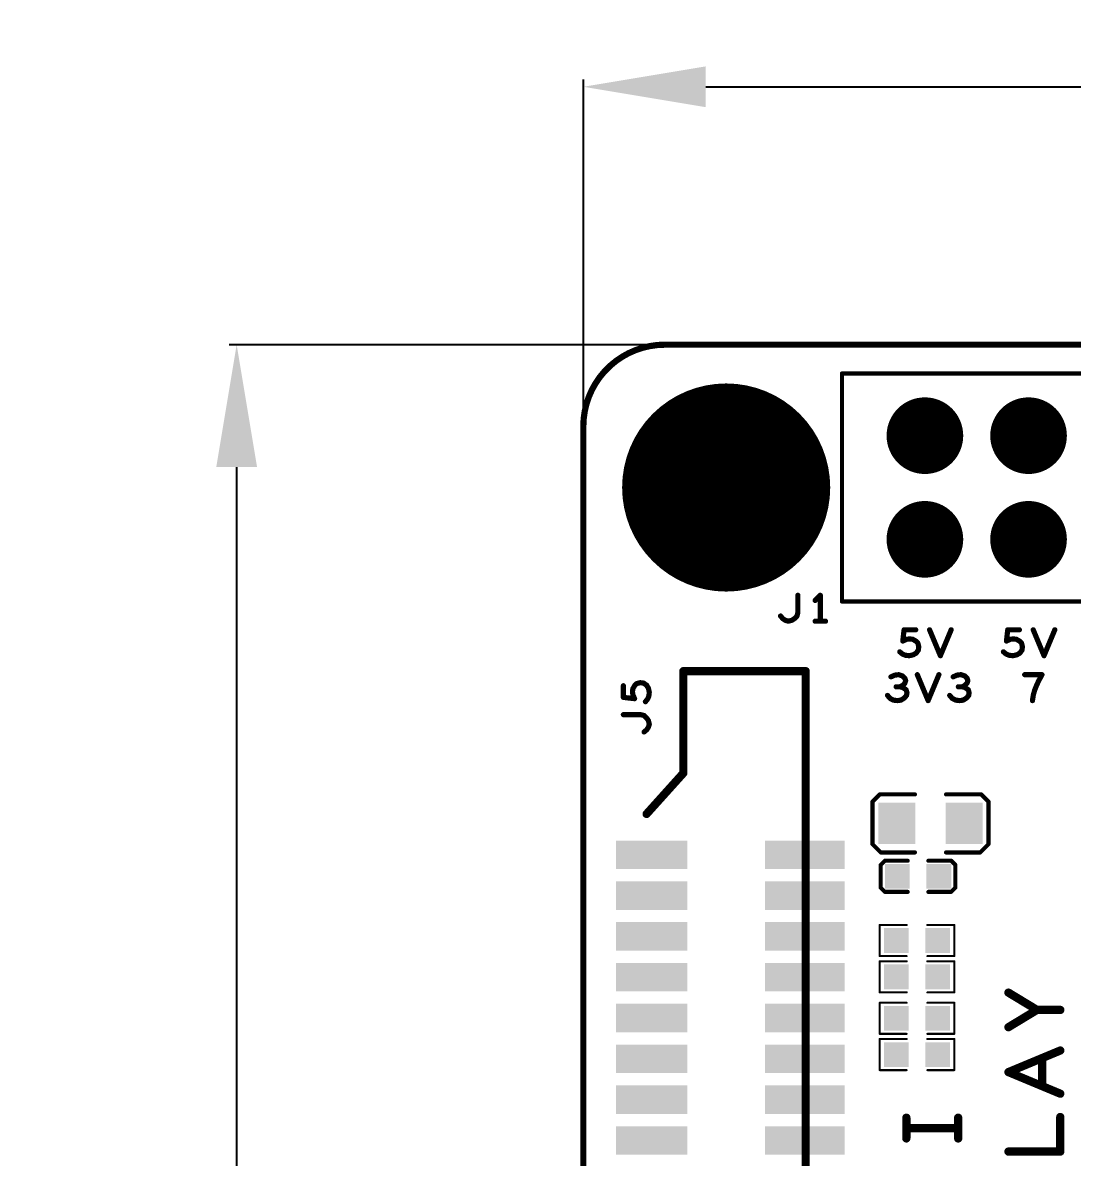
# Model space of a CAD drawing. Extents: x -13 to 102, y 0 to 99.
# Drawn here: x -12.74 to 12.98, y 64.59 to 92.39 of the extents above; entities that cross this region are included whole.
import ezdxf

# ---------------------------------------------------------------- set-up
doc = ezdxf.new("R2010")
doc.units = 0
doc.layers.get('0').update_dxf_attribs({"linetype": 'CONTINUOUS'})
doc.layers.get('DEFPOINTS').update_dxf_attribs({"linetype": 'CONTINUOUS'})
doc.layers.add('SILK_TOP_ART', color=251, linetype='CONTINUOUS')
doc.layers.add('SOLDER_TOP_ART', color=18, linetype='CONTINUOUS')
doc.layers.get('0').off()
doc.dimstyles.get("Standard").update_dxf_attribs({"dimtxt": 3, "dimasz": 3, "dimexe": 0.18, "dimexo": 0, "dimgap": 1.5, "dimtad": 0, "dimtih": 1, "dimtoh": 1, "dimzin": 0, "dimcen": 0.09, "dimazin": 3, "dimtfac": 1, "dimtofl": 0, "dimtmove": 0, "dimatfit": 3})

# ---------------------------------------------------------------- blocks, each defined once
blk = doc.blocks.new('ROUND_325')
at = {"const_width": 0.1}
blk.add_lwpolyline([(-0.05, 0, 1), (0.05, 0, 1)], format="xyb", close=True, dxfattribs=at)
blk = doc.blocks.new('ROUND_304')
at = {"const_width": 0.1016}
blk.add_lwpolyline([(-0.0508, 0, 1), (0.0508, 0, 1)], format="xyb", close=True, dxfattribs=at)
blk = doc.blocks.new('ROUND_214')
at = {"const_width": 0.0508}
blk.add_lwpolyline([(-0.0254, 0, 1), (0.0254, 0, 1)], format="xyb", close=True, dxfattribs=at)
blk = doc.blocks.new('ROUND_159')
at = {"const_width": 0.0635}
blk.add_lwpolyline([(-0.03175, 0, 1), (0.03175, 0, 1)], format="xyb", close=True, dxfattribs=at)
blk = doc.blocks.new('ROUND_213')
at = {"const_width": 0.0762}
blk.add_lwpolyline([(-0.0381, 0, 1), (0.0381, 0, 1)], format="xyb", close=True, dxfattribs=at)
blk = doc.blocks.new('ROUND_320')
at = {"const_width": 0.0254}
blk.add_lwpolyline([(-0.0127, 0, 1), (0.0127, 0, 1)], format="xyb", close=True, dxfattribs=at)
blk = doc.blocks.new('ROUND_341')
at = {"const_width": 2.55}
blk.add_lwpolyline([(-1.275, 0, 1), (1.275, 0, 1)], format="xyb", close=True, dxfattribs=at)
blk = doc.blocks.new('SQUARE_333')
blk.add_solid([(0.304, 0.304), (0.304, -0.304), (-0.304, 0.304), (-0.304, -0.304)])
blk = doc.blocks.new('RECTANGLE_332')
blk.add_solid([(0.4564, 0.5072), (0.4564, -0.5072), (-0.4564, 0.5072), (-0.4564, -0.5072)])
blk = doc.blocks.new('RECTANGLE_361')
blk.add_solid([(0.975, 0.35), (0.975, -0.35), (-0.975, 0.35), (-0.975, -0.35)])
blk = doc.blocks.new('RECTANGLE_359')
blk.add_solid([(0.875, 0.35), (0.875, -0.35), (-0.875, 0.35), (-0.875, -0.35)])
blk = doc.blocks.new('ROUND_346')
at = {"const_width": 0.939}
blk.add_lwpolyline([(-0.4695, 0, 1), (0.4695, 0, 1)], format="xyb", close=True, dxfattribs=at)
blk = doc.blocks.new('*U173')
at = {"layer": 'SOLDER_TOP_ART', "color": 0, "linetype": 'CONTINUOUS'}
blk.add_text('74.00', height=3, dxfattribs=at).set_placement((-12.738, 46.026))
blk = doc.blocks.new('*D167')
at = {"layer": 'DEFPOINTS', "color": 0, "linetype": 'CONTINUOUS'}
for p in [(3, 84.5), (-7.495, 10.5), (3.038, 10.5)]:
    blk.add_point(p, dxfattribs=at)
at = {"layer": 'SOLDER_TOP_ART', "color": 0, "linetype": 'CONTINUOUS'}
for p, q in [((3, 84.5), (-7.675, 84.5)), ((-7.495, 81.5), (-7.495, 50.532)), ((-7.495, 13.5), (-7.495, 44.468)), ((3.038, 10.5), (-7.675, 10.5))]:
    blk.add_line(p, q, dxfattribs=at)
for points in [[(-7.995, 81.5), (-6.995, 81.5), (-7.495, 84.5)], [(-7.995, 13.5), (-6.995, 13.5), (-7.495, 10.5)]]:
    blk.add_solid(points, dxfattribs=at)
at = {"layer": 'SOLDER_TOP_ART', "linetype": 'CONTINUOUS'}
blk.add_blockref('*U173', (0, 0), dxfattribs=at)
blk = doc.blocks.new('*U174')
at = {"layer": 'SOLDER_TOP_ART', "color": 0, "linetype": 'CONTINUOUS'}
blk.add_text('88.00', height=3, dxfattribs=at).set_placement((39.771, 0.605))
blk = doc.blocks.new('*D168')
at = {"layer": 'DEFPOINTS', "color": 0, "linetype": 'CONTINUOUS'}
for p in [(1, 82.538), (89, 61.962), (89, 2.079)]:
    blk.add_point(p, dxfattribs=at)
at = {"layer": 'SOLDER_TOP_ART', "color": 0, "linetype": 'CONTINUOUS'}
for p, q in [((1, 82.538), (1, 1.899)), ((89, 61.962), (89, 1.899)), ((4, 2.079), (38.441, 2.079)), ((86, 2.079), (51.559, 2.079))]:
    blk.add_line(p, q, dxfattribs=at)
for points in [[(4, 2.579), (4, 1.579), (1, 2.079)], [(86, 2.579), (86, 1.579), (89, 2.079)]]:
    blk.add_solid(points, dxfattribs=at)
at = {"layer": 'SOLDER_TOP_ART', "linetype": 'CONTINUOUS'}
blk.add_blockref('*U174', (0, 0), dxfattribs=at)
blk = doc.blocks.new('*U176')
at = {"layer": 'SOLDER_TOP_ART', "color": 0, "linetype": 'CONTINUOUS'}
blk.add_text('82.50', height=3, dxfattribs=at).set_placement((37.021, 89.345))
blk = doc.blocks.new('*D170')
at = {"layer": 'DEFPOINTS', "color": 0, "linetype": 'CONTINUOUS'}
for p in [(1, 90.82), (1, 82.462), (83.5, 82.462)]:
    blk.add_point(p, dxfattribs=at)
at = {"layer": 'SOLDER_TOP_ART', "color": 0, "linetype": 'CONTINUOUS'}
for p, q in [((1, 82.462), (1, 91)), ((83.5, 82.462), (83.5, 91)), ((4, 90.82), (35.691, 90.82)), ((80.5, 90.82), (48.809, 90.82))]:
    blk.add_line(p, q, dxfattribs=at)
for points in [[(4, 91.32), (4, 90.32), (1, 90.82)], [(80.5, 91.32), (80.5, 90.32), (83.5, 90.82)]]:
    blk.add_solid(points, dxfattribs=at)
at = {"layer": 'SOLDER_TOP_ART', "linetype": 'CONTINUOUS'}
blk.add_blockref('*U176', (0, 0), dxfattribs=at)

msp = doc.modelspace()

# ---------------------------------------------------------------- linework, layer by layer
at = {"layer": 'SILK_TOP_ART', "const_width": 0.1524}
msp.add_lwpolyline([(3, 84.5, 0.4142136), (1, 82.5)], format="xyb", dxfattribs=at)
at = {"layer": 'SILK_TOP_ART'}
for points, const_width in [([(35, 84.5), (3, 84.5)], 0.1524), ([(7.338, 83.794), (59.662, 83.794)], 0.1016), ([(7.338, 78.206), (7.338, 83.794)], 0.1016), ([(1, 82.5), (1, 12.5)], 0.1524), ([(6.2569, 77.9357), (6.2569, 78.359)], 0.127), ([(6.8072, 78.359), (6.6802, 78.232)], 0.127), ([(6.8072, 77.724), (6.8072, 78.359)], 0.127), ([(59.662, 78.206), (7.338, 78.206)], 0.1016), ([(5.8335, 77.851), (5.8865, 77.7875)], 0.127), ([(5.8865, 77.7875), (5.9499, 77.7452)], 0.127), ([(6.1087, 77.7452), (6.1722, 77.7875)], 0.127), ([(6.1722, 77.7875), (6.2357, 77.851)], 0.127), ([(6.2357, 77.851), (6.2569, 77.9357)], 0.127), ([(5.9499, 77.7452), (6.024, 77.724)], 0.127), ([(6.024, 77.724), (6.1087, 77.7452)], 0.127), ([(6.6802, 77.724), (6.9342, 77.724)], 0.127), ([(8.8281, 77.2381), (8.8598, 77.5133)], 0.127), ([(8.8598, 77.5133), (9.1455, 77.5133)], 0.127), ([(9.4842, 77.5133), (9.7488, 76.8783)], 0.127), ([(9.7488, 76.8783), (10.0134, 77.5133)], 0.127), ([(11.3681, 77.2381), (11.3998, 77.5133)], 0.127), ([(11.3998, 77.5133), (11.6855, 77.5133)], 0.127), ([(12.0242, 77.5133), (12.2888, 76.8783)], 0.127), ([(12.2888, 76.8783), (12.5534, 77.5133)], 0.127), ([(8.9233, 77.2805), (8.8281, 77.2381)], 0.127), ([(8.9974, 77.291), (8.9233, 77.2805)], 0.127), ([(9.0715, 77.2805), (8.9974, 77.291)], 0.127), ([(9.1455, 77.2381), (9.0715, 77.2805)], 0.127), ([(9.1985, 77.1852), (9.1455, 77.2381)], 0.127), ([(11.4633, 77.2805), (11.3681, 77.2381)], 0.127), ([(11.5374, 77.291), (11.4633, 77.2805)], 0.127), ([(11.6115, 77.2805), (11.5374, 77.291)], 0.127), ([(11.6855, 77.2381), (11.6115, 77.2805)], 0.127), ([(11.7385, 77.1852), (11.6855, 77.2381)], 0.127), ([(8.754, 76.9735), (8.8175, 76.9206)], 0.127), ([(9.1561, 76.9418), (9.2091, 77.0159)], 0.127), ([(9.2196, 77.1005), (9.1985, 77.1852)], 0.127), ([(9.2091, 77.0159), (9.2196, 77.1005)], 0.127), ([(11.294, 76.9735), (11.3575, 76.9206)], 0.127), ([(11.6961, 76.9418), (11.7491, 77.0159)], 0.127), ([(11.7596, 77.1005), (11.7385, 77.1852)], 0.127), ([(11.7491, 77.0159), (11.7596, 77.1005)], 0.127), ([(8.8175, 76.9206), (8.8915, 76.8889)], 0.127), ([(8.8915, 76.8889), (8.9868, 76.8783)], 0.127), ([(8.9868, 76.8783), (9.0821, 76.8995)], 0.127), ([(9.0821, 76.8995), (9.1561, 76.9418)], 0.127), ([(11.3575, 76.9206), (11.4315, 76.8889)], 0.127), ([(11.4315, 76.8889), (11.5268, 76.8783)], 0.127), ([(11.5268, 76.8783), (11.6221, 76.8995)], 0.127), ([(11.6221, 76.8995), (11.6961, 76.9418)], 0.127), ([(3.45, 74), (3.45, 76.5)], 0.2), ([(3.45, 76.5), (6.45, 76.5)], 0.2), ([(6.45, 76.5), (6.45, 53.5)], 0.2), ([(8.6339, 76.4027), (8.5386, 76.3604)], 0.127), ([(8.7291, 76.4133), (8.6339, 76.4027)], 0.127), ([(8.8244, 76.3815), (8.7291, 76.4133)], 0.127), ([(9.1842, 76.4133), (9.4488, 75.7783)], 0.127), ([(9.4488, 75.7783), (9.7134, 76.4133)], 0.127), ([(10.1579, 76.4027), (10.0626, 76.3604)], 0.127), ([(10.2531, 76.4133), (10.1579, 76.4027)], 0.127), ([(10.3484, 76.3815), (10.2531, 76.4133)], 0.127), ([(12.2385, 76.4133), (11.8151, 76.4133)], 0.127), ([(12.1538, 76.2545), (12.2385, 76.4133)], 0.127), ([(1.9812, 75.8571), (1.9812, 76.1428)], 0.127), ([(2.2564, 76.1428), (2.214, 76.0688)], 0.127), ([(2.3093, 76.1958), (2.2564, 76.1428)], 0.127), ([(2.394, 76.2169), (2.3093, 76.1958)], 0.127), ([(2.4786, 76.2064), (2.394, 76.2169)], 0.127), ([(2.5527, 76.1534), (2.4786, 76.2064)], 0.127), ([(2.595, 76.0794), (2.5527, 76.1534)], 0.127), ([(8.7609, 76.117), (8.6656, 76.117)], 0.127), ([(8.7609, 76.117), (8.8244, 76.1487)], 0.127), ([(8.835, 76.0958), (8.7609, 76.117)], 0.127), ([(8.8773, 76.3286), (8.8244, 76.3815)], 0.127), ([(8.8244, 76.1487), (8.8773, 76.2016)], 0.127), ([(8.8985, 76.2651), (8.8773, 76.3286)], 0.127), ([(8.8773, 76.2016), (8.8985, 76.2651)], 0.127), ([(10.2849, 76.117), (10.1896, 76.117)], 0.127), ([(10.2849, 76.117), (10.3484, 76.1487)], 0.127), ([(10.359, 76.0958), (10.2849, 76.117)], 0.127), ([(10.4013, 76.3286), (10.3484, 76.3815)], 0.127), ([(10.3484, 76.1487), (10.4013, 76.2016)], 0.127), ([(10.4225, 76.2651), (10.4013, 76.3286)], 0.127), ([(10.4013, 76.2016), (10.4225, 76.2651)], 0.127), ([(12.0586, 76.0323), (12.1009, 76.1381)], 0.127), ([(12.1009, 76.1381), (12.1538, 76.2545)], 0.127), ([(2.2564, 75.8254), (1.9812, 75.8571)], 0.127), ([(2.214, 76.0688), (2.2035, 75.9947)], 0.127), ([(2.2035, 75.9947), (2.214, 75.9206)], 0.127), ([(2.214, 75.9206), (2.2564, 75.8254)], 0.127), ([(2.5739, 75.8148), (2.6056, 75.8888)], 0.127), ([(2.6162, 75.9841), (2.595, 76.0794)], 0.127), ([(2.6056, 75.8888), (2.6162, 75.9841)], 0.127), ([(8.454, 75.9053), (8.5175, 75.8312)], 0.127), ([(8.7821, 75.7889), (8.8667, 75.8418)], 0.127), ([(8.9091, 76.0429), (8.835, 76.0958)], 0.127), ([(8.8667, 75.8418), (8.9196, 75.9053)], 0.127), ([(8.9302, 75.9688), (8.9091, 76.0429)], 0.127), ([(8.9196, 75.9053), (8.9302, 75.9688)], 0.127), ([(9.978, 75.9053), (10.0415, 75.8312)], 0.127), ([(10.3061, 75.7889), (10.3907, 75.8418)], 0.127), ([(10.4331, 76.0429), (10.359, 76.0958)], 0.127), ([(10.3907, 75.8418), (10.4436, 75.9053)], 0.127), ([(10.4542, 75.9688), (10.4331, 76.0429)], 0.127), ([(10.4436, 75.9053), (10.4542, 75.9688)], 0.127), ([(12.0056, 75.7783), (12.0268, 75.9159)], 0.127), ([(12.0268, 75.9159), (12.0586, 76.0323)], 0.127), ([(2.521, 75.7513), (2.5739, 75.8148)], 0.127), ([(8.5175, 75.8312), (8.6021, 75.7889)], 0.127), ([(8.6021, 75.7889), (8.6974, 75.7783)], 0.127), ([(8.6974, 75.7783), (8.7821, 75.7889)], 0.127), ([(10.0415, 75.8312), (10.1261, 75.7889)], 0.127), ([(10.1261, 75.7889), (10.2214, 75.7783)], 0.127), ([(10.2214, 75.7783), (10.3061, 75.7889)], 0.127), ([(2.4045, 75.4338), (1.9812, 75.4338)], 0.127), ([(2.4892, 75.4126), (2.4045, 75.4338)], 0.127), ([(2.5527, 75.3491), (2.4892, 75.4126)], 0.127), ([(2.595, 75.2856), (2.5527, 75.3491)], 0.127), ([(2.6162, 75.2009), (2.595, 75.2856)], 0.127), ([(2.4892, 75.0104), (2.5527, 75.0634)], 0.127), ([(2.5527, 75.0634), (2.595, 75.1268)], 0.127), ([(2.595, 75.1268), (2.6162, 75.2009)], 0.127), ([(3.45, 74), (2.55, 73)], 0.2), ([(8.2622, 73.4794), (8.0844, 73.3016)], 0.1016), ([(9.1258, 73.4794), (8.2622, 73.4794)], 0.1016), ([(9.8878, 73.4794), (10.7514, 73.4794)], 0.1016), ([(10.7514, 73.4794), (10.9292, 73.3016)], 0.1016), ([(8.0844, 73.3016), (8.0844, 72.2602)], 0.1016), ([(10.9292, 73.3016), (10.9292, 72.2602)], 0.1016), ([(8.0844, 72.2602), (8.2876, 72.057)], 0.1016), ([(10.9292, 72.2602), (10.726, 72.057)], 0.1016), ([(8.2876, 72.057), (9.1258, 72.057)], 0.1016), ([(10.726, 72.057), (9.8878, 72.057)], 0.1016), ([(8.3892, 71.8538), (8.2876, 71.7522)], 0.1016), ([(8.2876, 71.7522), (8.2876, 71.1934)], 0.1016), ([(8.948, 71.8538), (8.3892, 71.8538)], 0.1016), ([(9.456, 71.8538), (10.0148, 71.8538)], 0.1016), ([(10.0148, 71.8538), (10.1164, 71.7525)], 0.1016), ([(10.1164, 71.7525), (10.1164, 71.1967)], 0.1016), ([(8.2876, 71.1934), (8.3892, 71.0918)], 0.1016), ([(10.1164, 71.1967), (10.0115, 71.0918)], 0.1016), ([(8.3892, 71.0918), (8.948, 71.0918)], 0.1016), ([(10.0115, 71.0918), (9.456, 71.0918)], 0.1016), ([(8.2622, 69.517), (8.2622, 70.279)], 0.0508), ([(8.2622, 70.279), (8.9226, 70.279)], 0.0508), ([(10.091, 70.279), (9.4306, 70.279)], 0.0508), ([(10.091, 69.517), (10.091, 70.279)], 0.0508), ([(8.9226, 69.517), (8.2622, 69.517)], 0.0508), ([(9.4306, 69.517), (10.091, 69.517)], 0.0508), ([(8.2622, 69.39), (8.9226, 69.39)], 0.0508), ([(8.2622, 68.628), (8.2622, 69.39)], 0.0508), ([(10.091, 69.39), (9.4306, 69.39)], 0.0508), ([(10.091, 68.628), (10.091, 69.39)], 0.0508), ([(11.4173, 68.6223), (12.1158, 68.199)], 0.2032), ([(8.9226, 68.628), (8.2622, 68.628)], 0.0508), ([(8.2622, 68.374), (8.9226, 68.374)], 0.0508), ([(8.2622, 67.612), (8.2622, 68.374)], 0.0508), ([(9.4306, 68.628), (10.091, 68.628)], 0.0508), ([(10.091, 68.374), (9.4306, 68.374)], 0.0508), ([(10.091, 67.612), (10.091, 68.374)], 0.0508), ([(12.1158, 68.199), (11.4173, 67.7757)], 0.2032), ([(12.6873, 68.199), (12.1158, 68.199)], 0.2032), ([(8.9226, 67.612), (8.2622, 67.612)], 0.0508), ([(9.4306, 67.612), (10.091, 67.612)], 0.0508), ([(8.2622, 67.485), (8.9226, 67.485)], 0.0508), ([(8.2622, 66.723), (8.2622, 67.485)], 0.0508), ([(10.091, 67.485), (9.4306, 67.485)], 0.0508), ([(10.091, 66.723), (10.091, 67.485)], 0.0508), ([(11.4173, 66.675), (12.6873, 67.2042)], 0.2032), ([(12.2428, 67.0137), (12.2428, 66.3363)], 0.2032), ([(8.9226, 66.723), (8.2622, 66.723)], 0.0508), ([(9.4306, 66.723), (10.091, 66.723)], 0.0508), ([(12.6873, 66.1458), (11.4173, 66.675)], 0.2032), ([(8.9154, 65.0494), (8.9154, 65.5574)], 0.2032), ([(10.1854, 65.0494), (10.1854, 65.5574)], 0.2032), ([(12.6873, 64.7277), (12.6873, 65.5743)], 0.2032), ([(8.9154, 65.3034), (10.1854, 65.3034)], 0.2032), ([(11.4173, 64.7277), (12.6873, 64.7277)], 0.2032)]:
    msp.add_lwpolyline(points, dxfattribs=dict(at, const_width=const_width))
at = {"layer": 'SOLDER_TOP_ART', "const_width": 0.1524}
msp.add_lwpolyline([(3, 84.5, 0.4142136), (1, 82.5)], format="xyb", dxfattribs=at)
for points in [[(35, 84.5), (3, 84.5)], [(1, 82.5), (1, 12.5)]]:
    msp.add_lwpolyline(points, dxfattribs=at)

# ---------------------------------------------------------------- block references
at = {"layer": 'SILK_TOP_ART'}
for name, p in [('ROUND_213', (3, 84.5)), ('ROUND_213', (3, 84.5)), ('ROUND_214', (7.338, 83.794)), ('ROUND_214', (7.338, 83.794)), ('ROUND_213', (1, 82.5)), ('ROUND_213', (1, 82.5)), ('ROUND_159', (6.2569, 78.359)), ('ROUND_159', (6.8072, 78.359)), ('ROUND_159', (6.6802, 78.232)), ('ROUND_214', (7.338, 78.206)), ('ROUND_214', (7.338, 78.206)), ('ROUND_159', (5.8335, 77.851)), ('ROUND_159', (5.8865, 77.7875)), ('ROUND_159', (6.1722, 77.7875)), ('ROUND_159', (6.2357, 77.851)), ('ROUND_159', (6.2569, 77.9357)), ('ROUND_159', (5.9499, 77.7452)), ('ROUND_159', (6.024, 77.724)), ('ROUND_159', (6.1087, 77.7452)), ('ROUND_159', (6.6802, 77.724)), ('ROUND_159', (6.8072, 77.724)), ('ROUND_159', (6.9342, 77.724)), ('ROUND_159', (8.8598, 77.5133)), ('ROUND_159', (9.1455, 77.5133)), ('ROUND_159', (9.4842, 77.5133)), ('ROUND_159', (10.0134, 77.5133)), ('ROUND_159', (11.3998, 77.5133)), ('ROUND_159', (11.6855, 77.5133)), ('ROUND_159', (12.0242, 77.5133)), ('ROUND_159', (12.5534, 77.5133)), ('ROUND_159', (8.8281, 77.2381)), ('ROUND_159', (8.9233, 77.2805)), ('ROUND_159', (8.9974, 77.291)), ('ROUND_159', (9.0715, 77.2805)), ('ROUND_159', (9.1455, 77.2381)), ('ROUND_159', (11.3681, 77.2381)), ('ROUND_159', (11.4633, 77.2805)), ('ROUND_159', (11.5374, 77.291)), ('ROUND_159', (11.6115, 77.2805)), ('ROUND_159', (11.6855, 77.2381)), ('ROUND_159', (8.754, 76.9735)), ('ROUND_159', (9.1985, 77.1852)), ('ROUND_159', (9.2091, 77.0159)), ('ROUND_159', (9.2196, 77.1005)), ('ROUND_159', (11.294, 76.9735)), ('ROUND_159', (11.7385, 77.1852)), ('ROUND_159', (11.7491, 77.0159)), ('ROUND_159', (11.7596, 77.1005)), ('ROUND_159', (8.8175, 76.9206)), ('ROUND_159', (8.8915, 76.8889)), ('ROUND_159', (8.9868, 76.8783)), ('ROUND_159', (9.0821, 76.8995)), ('ROUND_159', (9.1561, 76.9418)), ('ROUND_159', (9.7488, 76.8783)), ('ROUND_159', (11.3575, 76.9206)), ('ROUND_159', (11.4315, 76.8889)), ('ROUND_159', (11.5268, 76.8783)), ('ROUND_159', (11.6221, 76.8995)), ('ROUND_159', (11.6961, 76.9418)), ('ROUND_159', (12.2888, 76.8783)), ('ROUND_325', (3.45, 76.5)), ('ROUND_325', (6.45, 76.5)), ('ROUND_159', (8.6339, 76.4027)), ('ROUND_159', (8.7291, 76.4133)), ('ROUND_159', (9.1842, 76.4133)), ('ROUND_159', (9.7134, 76.4133)), ('ROUND_159', (10.1579, 76.4027)), ('ROUND_159', (10.2531, 76.4133)), ('ROUND_159', (11.8151, 76.4133)), ('ROUND_159', (12.2385, 76.4133)), ('ROUND_159', (1.9812, 76.1428)), ('ROUND_159', (2.2564, 76.1428)), ('ROUND_159', (2.3093, 76.1958)), ('ROUND_159', (2.394, 76.2169)), ('ROUND_159', (2.4786, 76.2064)), ('ROUND_159', (2.5527, 76.1534)), ('ROUND_159', (8.5386, 76.3604)), ('ROUND_159', (8.6656, 76.117)), ('ROUND_159', (8.7609, 76.117)), ('ROUND_159', (8.7609, 76.117)), ('ROUND_159', (8.8244, 76.3815)), ('ROUND_159', (8.8244, 76.1487)), ('ROUND_159', (8.8773, 76.3286)), ('ROUND_159', (8.8773, 76.2016)), ('ROUND_159', (8.8985, 76.2651)), ('ROUND_159', (10.0626, 76.3604)), ('ROUND_159', (10.1896, 76.117)), ('ROUND_159', (10.2849, 76.117)), ('ROUND_159', (10.2849, 76.117)), ('ROUND_159', (10.3484, 76.3815)), ('ROUND_159', (10.3484, 76.1487)), ('ROUND_159', (10.4013, 76.3286)), ('ROUND_159', (10.4013, 76.2016)), ('ROUND_159', (10.4225, 76.2651)), ('ROUND_159', (12.1009, 76.1381)), ('ROUND_159', (12.1538, 76.2545)), ('ROUND_159', (1.9812, 75.8571)), ('ROUND_159', (2.2035, 75.9947)), ('ROUND_159', (2.214, 76.0688)), ('ROUND_159', (2.214, 75.9206)), ('ROUND_159', (2.595, 76.0794)), ('ROUND_159', (2.6056, 75.8888)), ('ROUND_159', (2.6162, 75.9841)), ('ROUND_159', (8.454, 75.9053)), ('ROUND_159', (8.835, 76.0958)), ('ROUND_159', (8.8667, 75.8418)), ('ROUND_159', (8.9091, 76.0429)), ('ROUND_159', (8.9196, 75.9053)), ('ROUND_159', (8.9302, 75.9688)), ('ROUND_159', (9.978, 75.9053)), ('ROUND_159', (10.359, 76.0958)), ('ROUND_159', (10.3907, 75.8418)), ('ROUND_159', (10.4331, 76.0429)), ('ROUND_159', (10.4436, 75.9053)), ('ROUND_159', (10.4542, 75.9688)), ('ROUND_159', (12.0268, 75.9159)), ('ROUND_159', (12.0586, 76.0323)), ('ROUND_159', (2.2564, 75.8254)), ('ROUND_159', (2.521, 75.7513)), ('ROUND_159', (2.5739, 75.8148)), ('ROUND_159', (8.5175, 75.8312)), ('ROUND_159', (8.6021, 75.7889)), ('ROUND_159', (8.6974, 75.7783)), ('ROUND_159', (8.7821, 75.7889)), ('ROUND_159', (9.4488, 75.7783)), ('ROUND_159', (10.0415, 75.8312)), ('ROUND_159', (10.1261, 75.7889)), ('ROUND_159', (10.2214, 75.7783)), ('ROUND_159', (10.3061, 75.7889)), ('ROUND_159', (12.0056, 75.7783)), ('ROUND_159', (1.9812, 75.4338)), ('ROUND_159', (2.4045, 75.4338)), ('ROUND_159', (2.4892, 75.4126)), ('ROUND_159', (2.5527, 75.3491)), ('ROUND_159', (2.595, 75.2856)), ('ROUND_159', (2.4892, 75.0104)), ('ROUND_159', (2.5527, 75.0634)), ('ROUND_159', (2.595, 75.1268)), ('ROUND_159', (2.6162, 75.2009)), ('ROUND_325', (3.45, 74)), ('ROUND_325', (3.45, 74)), ('ROUND_214', (8.2622, 73.4794)), ('ROUND_214', (8.2622, 73.4794)), ('ROUND_214', (9.1258, 73.4794)), ('ROUND_214', (9.8878, 73.4794)), ('ROUND_214', (10.7514, 73.4794)), ('ROUND_214', (10.7514, 73.4794)), ('ROUND_214', (8.0844, 73.3016)), ('ROUND_214', (8.0844, 73.3016)), ('ROUND_214', (10.9292, 73.3016)), ('ROUND_214', (10.9292, 73.3016)), ('ROUND_325', (2.55, 73)), ('ROUND_214', (8.0844, 72.2602)), ('ROUND_214', (8.0844, 72.2602)), ('ROUND_214', (10.9292, 72.2602)), ('ROUND_214', (10.9292, 72.2602)), ('ROUND_214', (8.2876, 72.057)), ('ROUND_214', (8.2876, 72.057)), ('ROUND_214', (9.1258, 72.057)), ('ROUND_214', (9.8878, 72.057)), ('ROUND_214', (10.726, 72.057)), ('ROUND_214', (10.726, 72.057)), ('ROUND_214', (8.2876, 71.7522)), ('ROUND_214', (8.2876, 71.7522)), ('ROUND_214', (8.3892, 71.8538)), ('ROUND_214', (8.3892, 71.8538)), ('ROUND_214', (8.948, 71.8538)), ('ROUND_214', (9.456, 71.8538)), ('ROUND_214', (10.0148, 71.8538)), ('ROUND_214', (10.0148, 71.8538)), ('ROUND_214', (10.1164, 71.7525)), ('ROUND_214', (10.1164, 71.7525)), ('ROUND_214', (8.2876, 71.1934)), ('ROUND_214', (8.2876, 71.1934)), ('ROUND_214', (10.1164, 71.1967)), ('ROUND_214', (10.1164, 71.1967)), ('ROUND_214', (8.3892, 71.0918)), ('ROUND_214', (8.3892, 71.0918)), ('ROUND_214', (8.948, 71.0918)), ('ROUND_214', (9.456, 71.0918)), ('ROUND_214', (10.0115, 71.0918)), ('ROUND_214', (10.0115, 71.0918)), ('ROUND_320', (8.2622, 70.279)), ('ROUND_320', (8.2622, 70.279)), ('ROUND_320', (8.9226, 70.279)), ('ROUND_320', (9.4306, 70.279)), ('ROUND_320', (10.091, 70.279)), ('ROUND_320', (10.091, 70.279)), ('ROUND_320', (8.2622, 69.517)), ('ROUND_320', (8.2622, 69.517)), ('ROUND_320', (8.9226, 69.517)), ('ROUND_320', (9.4306, 69.517)), ('ROUND_320', (10.091, 69.517)), ('ROUND_320', (10.091, 69.517)), ('ROUND_320', (8.2622, 69.39)), ('ROUND_320', (8.2622, 69.39)), ('ROUND_320', (8.9226, 69.39)), ('ROUND_320', (9.4306, 69.39)), ('ROUND_320', (10.091, 69.39)), ('ROUND_320', (10.091, 69.39)), ('ROUND_304', (11.4173, 68.6223)), ('ROUND_320', (8.2622, 68.628)), ('ROUND_320', (8.2622, 68.628)), ('ROUND_320', (8.2622, 68.374)), ('ROUND_320', (8.2622, 68.374)), ('ROUND_320', (8.9226, 68.628)), ('ROUND_320', (8.9226, 68.374)), ('ROUND_320', (9.4306, 68.628)), ('ROUND_320', (9.4306, 68.374)), ('ROUND_320', (10.091, 68.628)), ('ROUND_320', (10.091, 68.628)), ('ROUND_320', (10.091, 68.374)), ('ROUND_320', (10.091, 68.374)), ('ROUND_304', (12.1158, 68.199)), ('ROUND_304', (12.1158, 68.199)), ('ROUND_304', (12.6873, 68.199)), ('ROUND_304', (11.4173, 67.7757)), ('ROUND_320', (8.2622, 67.612)), ('ROUND_320', (8.2622, 67.612)), ('ROUND_320', (8.9226, 67.612)), ('ROUND_320', (9.4306, 67.612)), ('ROUND_320', (10.091, 67.612)), ('ROUND_320', (10.091, 67.612)), ('ROUND_320', (8.2622, 67.485)), ('ROUND_320', (8.2622, 67.485)), ('ROUND_320', (8.9226, 67.485)), ('ROUND_320', (9.4306, 67.485)), ('ROUND_320', (10.091, 67.485)), ('ROUND_320', (10.091, 67.485)), ('ROUND_304', (12.6873, 67.2042)), ('ROUND_304', (12.2428, 67.0137)), ('ROUND_320', (8.2622, 66.723)), ('ROUND_320', (8.2622, 66.723)), ('ROUND_320', (8.9226, 66.723)), ('ROUND_320', (9.4306, 66.723)), ('ROUND_320', (10.091, 66.723)), ('ROUND_320', (10.091, 66.723)), ('ROUND_304', (11.4173, 66.675)), ('ROUND_304', (12.2428, 66.3363)), ('ROUND_304', (12.6873, 66.1458)), ('ROUND_304', (8.9154, 65.5574)), ('ROUND_304', (10.1854, 65.5574)), ('ROUND_304', (12.6873, 65.5743)), ('ROUND_304', (8.9154, 65.3034)), ('ROUND_304', (10.1854, 65.3034)), ('ROUND_304', (8.9154, 65.0494)), ('ROUND_304', (10.1854, 65.0494)), ('ROUND_304', (11.4173, 64.7277)), ('ROUND_304', (12.6873, 64.7277))]:
    msp.add_blockref(name, p, dxfattribs=at)
at = {"layer": 'SOLDER_TOP_ART'}
for name, p in [('ROUND_213', (3, 84.5)), ('ROUND_213', (3, 84.5)), ('ROUND_341', (4.5, 81)), ('ROUND_346', (9.37, 82.27)), ('ROUND_346', (11.91, 82.27)), ('ROUND_213', (1, 82.5)), ('ROUND_213', (1, 82.5)), ('ROUND_346', (9.37, 79.73)), ('ROUND_346', (11.91, 79.73)), ('RECTANGLE_332', (8.6813, 72.7682)), ('RECTANGLE_332', (10.3323, 72.7682)), ('RECTANGLE_359', (2.675, 72)), ('RECTANGLE_361', (6.425, 72)), ('SQUARE_333', (8.694, 71.4728)), ('SQUARE_333', (9.71, 71.4728)), ('RECTANGLE_359', (2.675, 71)), ('RECTANGLE_361', (6.425, 71)), ('RECTANGLE_359', (2.675, 70)), ('RECTANGLE_361', (6.425, 70)), ('SQUARE_333', (8.6686, 69.898)), ('SQUARE_333', (9.6846, 69.898)), ('RECTANGLE_359', (2.675, 69)), ('RECTANGLE_361', (6.425, 69)), ('SQUARE_333', (8.6686, 69.009)), ('SQUARE_333', (9.6846, 69.009)), ('RECTANGLE_359', (2.675, 68)), ('RECTANGLE_361', (6.425, 68)), ('SQUARE_333', (8.6686, 67.993)), ('SQUARE_333', (9.6846, 67.993)), ('RECTANGLE_359', (2.675, 67)), ('RECTANGLE_361', (6.425, 67)), ('SQUARE_333', (8.6686, 67.104)), ('SQUARE_333', (9.6846, 67.104)), ('RECTANGLE_359', (2.675, 66)), ('RECTANGLE_361', (6.425, 66)), ('RECTANGLE_359', (2.675, 65)), ('RECTANGLE_361', (6.425, 65))]:
    msp.add_blockref(name, p, dxfattribs=at)

# ---------------------------------------------------------------- dimensions: what is measured, and where the dimension line sits
at = {"layer": 'SOLDER_TOP_ART', "linetype": 'CONTINUOUS'}
for base, p1, p2, picture, middle in [((1, 90.819649), (83.5, 82.4619), (1, 82.4619), '*D170', (42.25, 90.819649)), ((89, 2.079174), (1, 82.5381), (89, 61.9619), '*D168', (45, 2.079174))]:
    dim = msp.add_linear_dim(base=base, p1=p1, p2=p2, dimstyle='Standard', dxfattribs=at)
    dim.commit()
    dim.dimension.update_dxf_attribs({"geometry": picture, "text_midpoint": middle})
dim = msp.add_linear_dim(base=(-7.495267, 10.5), p1=(3, 84.5), p2=(3.0381, 10.5), angle=90, dimstyle='Standard', dxfattribs=at)
dim.commit()
dim.dimension.update_dxf_attribs({"geometry": '*D167', "text_midpoint": (-7.495267, 47.5)})

doc.saveas('drawing.dxf')
